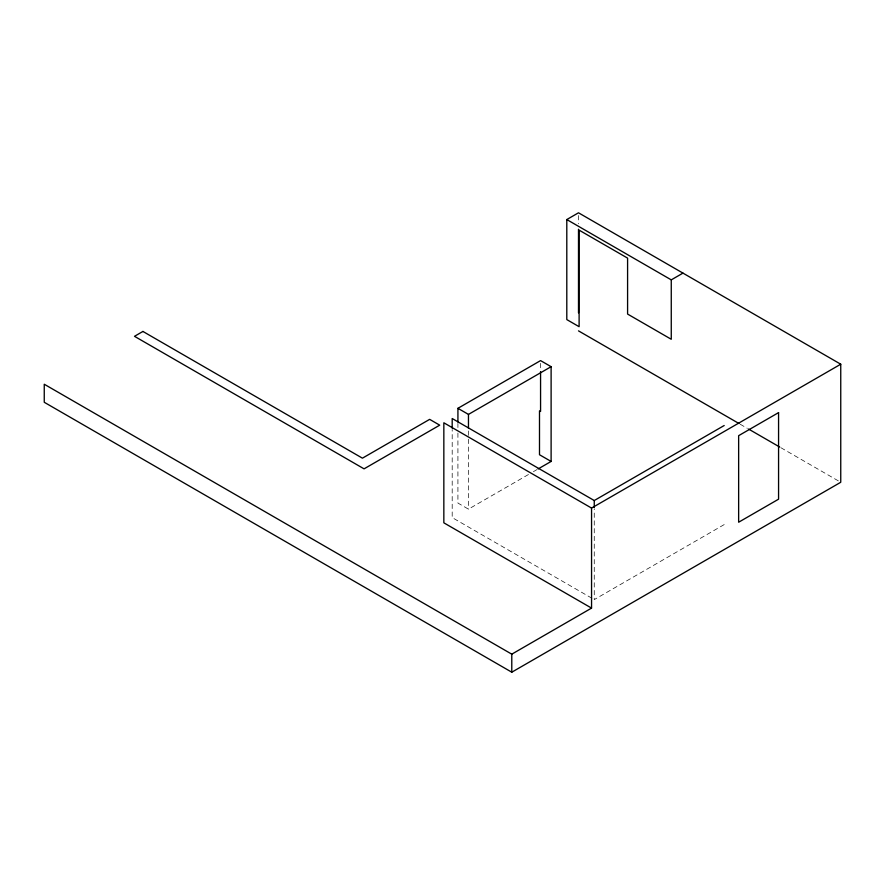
<?xml version="1.0" encoding="UTF-8"?>
<svg xmlns="http://www.w3.org/2000/svg" width="885" height="885" viewBox="0 0 885 885"><rect width="100%" height="100%" fill="white"/><g stroke="black" fill="none" stroke-linecap="round" stroke-linejoin="round"><path stroke-width="0.66" stroke-dasharray="4.42 3.32" d="M457.921 433.03L457.921 503.067L468.464 509.152L528.677 474.393M533.401 471.661L536.941 469.614M724.195 524.584L594.255 599.61L594.255 508.786M740.159 424.203L747.349 428.351M780.88 447.71L838.361 480.887M591.877 598.227L452.191 517.592L452.191 429.524M578.502 215.542L578.502 223.761M540.569 363.348L540.569 370.218M468.464 430.951L468.464 437.854M468.464 439.226L468.464 509.152M457.921 423.417L457.921 427.543"/><path stroke-width="1.33" d="M566.798 219.557L671.261 279.87L671.261 339.276L627.587 314.064L627.587 258.121L579.111 230.144L579.111 326.698L566.798 319.585L566.798 219.557L578.502 212.798L840.75 364.211L840.75 482.27L511.784 672.202L44.25 402.277L44.25 384.234L511.784 654.17L591.556 608.106L591.556 508.078L840.75 364.211M671.261 279.87L682.966 273.111M457.921 422.045L457.921 408.317L540.569 360.604L551.112 366.689L551.112 461.439L538.124 468.939M457.921 408.317L468.464 414.401L551.112 366.689M452.191 428.152L452.191 418.516L594.255 500.534L724.195 425.519M578.502 330.868L738.964 423.506M748.544 429.037L779.674 447.013M551.112 461.439L539.496 454.735L539.496 410.839L540.569 411.459L540.569 371.589M591.556 508.078L443.839 422.787L443.839 522.825L591.556 608.106M594.255 500.534L594.255 507.415M578.502 229.248L578.502 312.836M511.784 654.17L511.784 672.202M468.464 414.401L468.464 428.196M142.927 331.444L134.498 336.311L364.067 468.851L439.712 425.165L429.656 419.357L362.43 458.176L142.927 331.444M778.568 412.62L738.643 435.674L738.643 522.227L778.568 499.184L778.568 412.62"/></g></svg>
